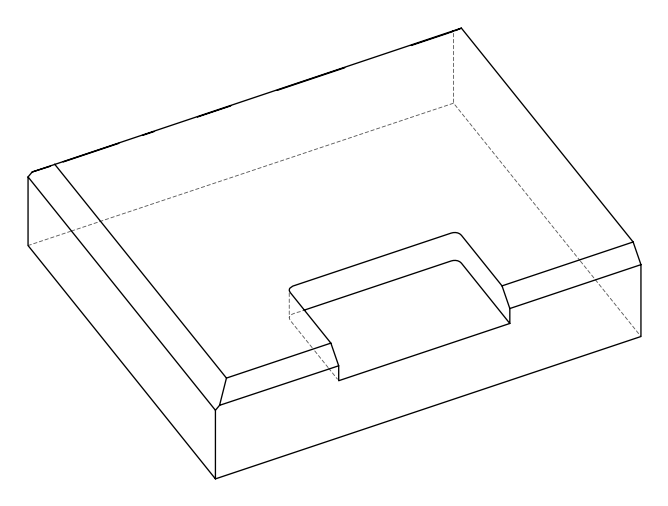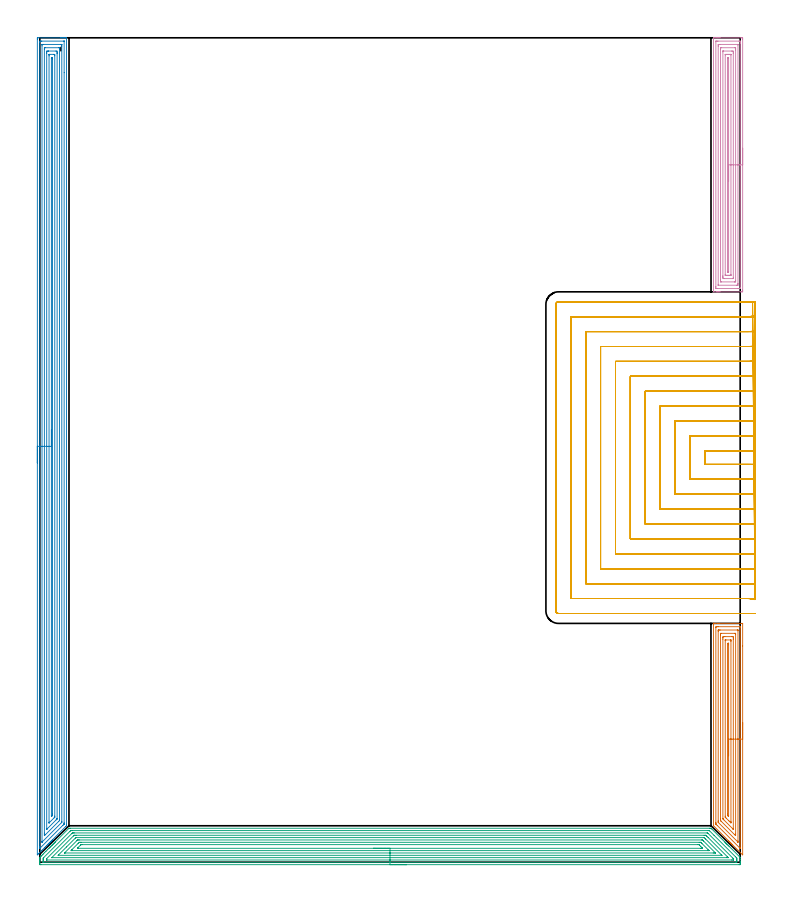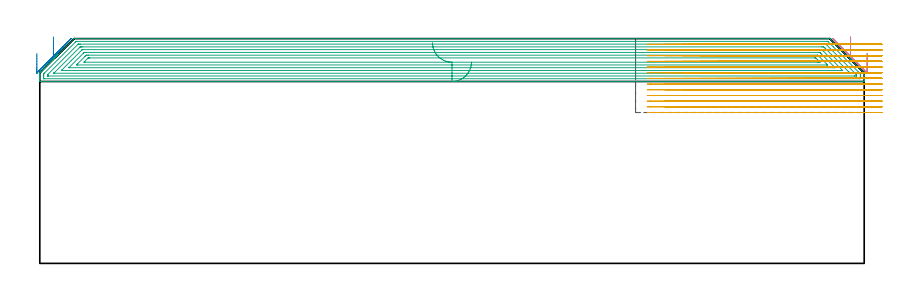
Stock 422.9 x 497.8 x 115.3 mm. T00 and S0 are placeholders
(PLAN: 5 operations, 1 tool changes, 194.4 min)
(1 AREA_MILL | FG_CHAMFER_SURFACE | UGT0205_001 | 7.56 min | 23334 mm3)
(2 AREA_MILL_1 | FG_CHAMFER_SURFACE_1 | UGT0205_001 | 27.37 min | 76934 mm3)
(3 AREA_MILL_2 | FG_CHAMFER_SURFACE_2 | UGT0205_001 | 26.57 min | 97687 mm3)
(4 AREA_MILL_3 | FG_CHAMFER_SURFACE_3 | UGT0205_001 | 8.81 min | 24932 mm3)
(5 MILL_SLOT | SLOT_PARTIAL_RECTANGULAR | NXT0201_011 | Follow Part, ap 3, ae 75% | 124.05 min | 886785 mm3)
(TOOL UGT0205_001 | Chamfer Mill 20 x 3 x 45 deg. | D20 FL50 Z2)
(TOOL NXT0201_011 | ENDMILL 12mm [2P460-1200-NA 1630] | D12 FL38 Z6)
(OP 1 AREA_MILL)
G17 G21 G94 G90
T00 M6
G54
G17 G0 G90 X424.4 Y84.3 S1061 M3
G43 Z125.3 H0
Z107.7
G94 G1 Y84.262 Z106.828 F250.
Y84.148 Z105.963
Y83.959 Z105.112
Y83.697 Z104.28
Y83.363 Z103.474
Y82.96 Z102.7
Y82.492 Z101.964
Y81.96 Z101.272
Y81.371 Z100.629
Y80.728 Z100.04
Y80.036 Z99.508
Y79.3 Z99.04
Y78.526 Z98.637
Y77.72 Z98.303
Y76.888 Z98.041
Y76.037 Z97.852
Y75.172 Z97.738
Y74.3 Z97.7
Y4.579
X424.393 Y4.419 Z97.706
X424.222 Y4.578 Z97.877
X418.41 Y10.389 Z103.687
X418.241 Y10.556 Z103.853
X418.077 Y10.722 Z104.021
X417.964 Y10.835 Z104.134
X417.801 Y10.997 Z104.294
X417.643 Y11.156 Z104.454
X417.517 Y11.282 Z104.581
X417.361 Y11.437 Z104.734
X417.21 Y11.589 Z104.888
X417.07 Y11.729 Z105.028
X416.921 Y11.877 Z105.175
X416.776 Y12.023 Z105.322
X416.623 Y12.176 Z105.475
X416.48 Y12.317 Z105.615
X416.342 Y12.456 Z105.755
X416.176 Y12.623 Z105.922
X416.04 Y12.758 Z106.056
X415.909 Y12.89 Z106.189
X406.806 Y21.994 Z115.293
X406.802 Y22.002 Z115.297
X406.8 Y22.009 Z115.3
Y144.022
X406.798 Y144.197 Z115.293
Y144.198 Z115.292
X407.147 Y144.2 Z114.952
X407.414 Z114.685
X408.117 Z113.978
X409.348 Z112.748
X409.878 Z112.217
X410.493 Z111.602
X423.964 Z98.134
X424.23 Y144.198 Z97.867
X424.392 Y144.19 Z97.706
X424.399 Y144.026 Z97.699
X424.4 Y130.586 Z97.7
Y74.3
X422.986 Z99.114
Y8.601
X422.984 Y8.318 Z99.116
X422.982 Y8.284 Z99.118
X422.981 Y8.281 Z99.119
X422.973 Y8.285 Z99.127
X422.929 Y8.323 Z99.171
X422.889 Y8.361 Z99.211
X422.649 Y8.601 Z99.451
X408.997 Y22.253 Z113.103
X408.352 Y22.903 Z113.748
X408.257 Y23.005 Z113.843
X408.221 Y23.056 Z113.879
X408.219 Y23.102 Z113.881
X408.217 Y23.3 Z113.883
X408.214 Y23.698 Z113.886
Y23.797
X408.215 Y141.687 Z113.885
X408.216 Y141.787 Z113.884
X408.221 Y142.175 Z113.879
X408.598 Y142.192 Z113.502
X408.997 Y142.197 Z113.103
X409.471 Y142.2 Z112.629
X409.878 Z112.222
X422.893 Y142.199 Z99.207
X422.927 Y142.197 Z99.173
X422.961 Y142.191 Z99.139
X422.979 Y142.186 Z99.121
X422.98 Y142.159 Z99.12
X422.985 Y141.887 Z99.115
X422.986 Y74.3 Z99.114
X421.572 Z100.528
X421.571 Y12.818 Z100.529
X421.569 Y12.176 Z100.531
X421.568 Y12.145 Z100.532
X421.567 Y12.144 Z100.533
X421.527 Y12.176 Z100.573
X421.322 Y12.378 Z100.778
X409.878 Y23.822 Z112.222
X409.666 Y24.042 Z112.434
X409.642 Y24.068 Z112.458
X409.635 Y24.135 Z112.465
X409.632 Y24.269 Z112.468
X409.63 Y24.437 Z112.47
X409.629 Y24.69 Z112.471
X409.628 Y24.943 Z112.472
X409.629 Y139.358 Z112.471
X409.631 Y139.999 Z112.469
X409.633 Y140.125 Z112.467
X409.635 Y140.18 Z112.465
X409.688 Y140.192 Z112.412
X409.878 Y140.195 Z112.222
X410.56 Y140.2 Z111.54
X410.758 Z111.342
X421.125 Y140.199 Z100.975
X421.322 Y140.196 Z100.778
X421.52 Y140.19 Z100.58
X421.565 Y140.186 Z100.535
X421.567 Y140.15 Z100.533
X421.57 Y140.084 Z100.53
X421.571 Y139.999 Z100.529
X421.572 Y139.746 Z100.528
Y74.3
X420.157 Z101.943
Y16.936
X420.155 Y16.646 Z101.945
X420.15 Y16.048 Z101.95
X419.562 Y16.591 Z102.538
X419.504 Y16.646 Z102.596
X411.458 Y24.69 Z110.642
X411.273 Y24.878 Z110.827
X411.147 Y25.008 Z110.953
X411.049 Y25.112 Z111.051
X411.048 Y25.145 Z111.052
X411.045 Y25.293 Z111.055
X411.043 Y25.584 Z111.057
Y26.189
Y137.318
X411.045 Y137.92 Z111.055
X411.048 Y138.124 Z111.052
X411.05 Y138.188 Z111.05
X411.096 Y138.191 Z111.004
X411.204 Y138.195 Z110.896
X411.638 Y138.2 Z110.462
X419.562 Z102.538
X419.997 Y138.196 Z102.103
X420.102 Y138.193 Z101.998
X420.149 Y138.19 Z101.951
X420.151 Y138.155 Z101.949
X420.154 Y138.059 Z101.946
X420.157 Y137.607 Z101.943
Y74.3
X418.743 Z103.357
Y20.096
X418.742 Y19.97 Z103.358
X418.74 Y19.887 Z103.36
X418.738 Y19.866 Z103.362
X418.725 Y19.875 Z103.375
X418.681 Y19.917 Z103.419
X418.377 Y20.221 Z103.723
X413.015 Y25.584 Z109.085
X412.519 Y26.088 Z109.581
X412.476 Y26.134 Z109.624
X412.464 Y26.291 Z109.636
X412.459 Y26.415 Z109.641
X412.457 Y26.478 Z109.643
Y134.699
X412.461 Y135.53 Z109.639
X412.463 Y135.586 Z109.637
X412.519 Y136.19 Z109.581
X412.743 Y136.196 Z109.357
X413.399 Y136.199 Z108.701
X413.62 Y136.2 Z108.48
X418.023 Y136.199 Z104.077
X418.681 Y136.19 Z103.419
X418.737 Y135.53 Z103.363
X418.74 Y135.471 Z103.36
X418.743 Y134.636 Z103.357
Y134.573
Y74.3
X417.329 Z104.771
Y24.69
X417.327 Y24.277 Z104.773
X417.323 Y23.797 Z104.777
X417.322 Y23.746 Z104.778
X417.26 Y23.797 Z104.84
X416.921 Y24.13 Z105.179
X416.357 Y24.69 Z105.743
X416.04 Y25.007 Z106.06
X414.569 Y26.478 Z107.531
X414.279 Y26.769 Z107.821
X413.982 Y27.073 Z108.118
X413.909 Y27.151 Z108.191
X413.878 Y27.188 Z108.222
X413.876 Y27.234 Z108.224
X413.874 Y27.372 Z108.226
X413.872 Y27.786 Z108.228
X413.871 Y133.742 Z108.229
X413.873 Y134.155 Z108.227
X413.875 Y134.183 Z108.225
X413.877 Y134.19 Z108.223
X413.886 Y134.193 Z108.214
X413.941 Y134.197 Z108.159
X414.054 Y134.199 Z108.046
X414.279 Y134.2 Z107.821
X417.071 Y134.199 Z105.029
X417.191 Y134.197 Z104.909
X417.271 Y134.194 Z104.829
X417.313 Y134.19 Z104.787
X417.322 Y134.155 Z104.778
X417.326 Y133.742 Z104.774
X417.328 Y133.328 Z104.772
X417.329 Y74.3 Z104.771
X415.915 Z106.185
X415.914 Y28.266 Z106.186
X415.908 Y27.628 Z106.192
X415.907 Y27.602 Z106.193
X415.872 Y27.633 Z106.228
X415.782 Y27.719 Z106.318
X415.601 Y27.899 Z106.499
X415.419 Y28.084 Z106.681
X415.329 Y28.18 Z106.771
X415.292 Y28.225 Z106.808
X415.29 Y28.266 Z106.81
X415.288 Y28.393 Z106.812
X415.285 Y29.032 Z106.815
Y29.16
X415.286 Y131.954 Z106.814
X415.287 Y131.988 Z106.813
X415.292 Y132.162 Z106.808
X415.699 Y132.192 Z106.401
X415.8 Y132.198 Z106.3
X415.872 Y132.194 Z106.228
X415.896 Y132.19 Z106.204
X415.908 Y132.182 Z106.192
X415.91 Y132.152 Z106.19
X415.913 Y132.083 Z106.187
X415.914 Y131.954 Z106.186
X415.915 Y131.315 Z106.185
Y74.3
Y73.428 Z106.223
Y72.564 Z106.337
Y71.712 Z106.526
Y70.88 Z106.788
Y70.074 Z107.122
Y69.3 Z107.525
Y68.564 Z107.994
Y67.872 Z108.525
Y67.229 Z109.114
Y66.64 Z109.757
Y66.109 Z110.449
Y65.64 Z111.185
Y65.237 Z111.959
Y64.903 Z112.765
Y64.641 Z113.597
Y64.452 Z114.449
Y64.338 Z115.314
Y64.3 Z116.185
G0 Z125.3
M5
M2
(OP 2 AREA_MILL_1)
G17 G21 G94 G90
T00 M6
G54
G17 G0 G90 X-1.5 Y241.1 S1061 M3
G43 Z125.3 H0
Z107.7
G94 G1 Y241.138 Z106.828 F250.
Y241.252 Z105.964
Y241.441 Z105.112
Y241.703 Z104.28
Y242.037 Z103.474
Y242.44 Z102.7
Y242.908 Z101.964
Y243.44 Z101.272
Y244.029 Z100.629
Y244.672 Z100.04
Y245.364 Z99.508
Y246.1 Z99.04
Y246.874 Z98.637
Y247.68 Z98.303
Y248.512 Z98.041
Y249.364 Z97.852
Y250.228 Z97.738
Y251.1 Z97.7
Y496.733
X-1.499 Y497.184 Z97.701
X-1.495 Y497.622 Z97.703
X-1.492 Y497.79 Z97.706
X-1.064 Y497.8 Z98.134
X12.415 Z111.61
X13.022 Z112.217
X13.568 Z112.765
X13.903 Z113.099
X14.449 Z113.645
X14.783 Z113.978
X15.452 Z114.652
X15.768 Z114.968
X16.101 Y497.797 Z115.292
X16.1 Y497.63 Z115.3
Y22.881
X16.093 Y22. Z115.293
X16.084 Y21.988 Z115.284
X15.664 Y21.564 Z114.863
X7.74 Y13.638 Z106.936
X7.603 Y13.502 Z106.801
X7.439 Y13.338 Z106.637
X7.3 Y13.198 Z106.496
X7.156 Y13.055 Z106.354
X7.006 Y12.904 Z106.203
X6.86 Y12.758 Z106.055
X6.71 Y12.609 Z105.908
X6.572 Y12.47 Z105.769
X6.42 Y12.317 Z105.615
X6.263 Y12.162 Z105.461
X6.138 Y12.037 Z105.335
X5.979 Y11.877 Z105.174
X5.816 Y11.716 Z105.014
X5.704 Y11.603 Z104.902
X5.539 Y11.437 Z104.734
X5.37 Y11.269 Z104.568
X5.099 Y10.998 Z104.297
X4.924 Y10.822 Z104.12
X4.36 Y10.26 Z103.56
X4.031 Y9.929 Z103.227
X3.426 Y9.326 Z102.626
X2.751 Y8.651 Z101.95
X1.35 Y7.249 Z100.549
X0.011 Y5.91 Z99.208
X-0.553 Y5.346 Z98.645
X-0.77 Y5.128 Z98.427
X-0.882 Y5.016 Z98.315
X-1.331 Y4.57 Z97.868
X-1.493 Y4.419 Z97.706
X-1.5 Y4.574 Z97.7
Y251.1
X-0.086 Z99.114
X-0.085 Y495.298 Z99.115
X-0.084 Y495.397 Z99.116
X-0.079 Y495.785 Z99.121
X0.305 Y495.796 Z99.505
X0.697 Y495.798 Z99.897
X1.181 Y495.8 Z100.381
X14.594 Y495.799 Z113.794
X14.626 Y495.798 Z113.826
X14.658 Y495.794 Z113.858
X14.678 Y495.79 Z113.878
X14.679 Y495.766 Z113.879
X14.685 Y495.497 Z113.885
X14.686 Y476.738 Z113.886
Y23.774
X14.685 Y23.377 Z113.885
X14.682 Y23.178 Z113.882
X14.679 Y23.08 Z113.879
X14.676 Y23.037 Z113.876
X14.654 Y23.012 Z113.854
X14.529 Y22.881 Z113.729
X14.215 Y22.564 Z113.415
X13.903 Y22.252 Z113.103
X0.114 Y8.465 Z99.314
X0.025 Y8.378 Z99.225
X-0.062 Y8.296 Z99.138
X-0.073 Y8.287 Z99.127
X-0.079 Y8.328 Z99.121
X-0.084 Y8.488 Z99.116
X-0.086 Y9.384 Z99.114
Y251.1
X1.328 Z100.528
X1.329 Y492.97 Z100.529
X1.331 Y493.611 Z100.531
X1.334 Y493.737 Z100.534
X1.336 Y493.79 Z100.536
X1.395 Y493.796 Z100.595
X1.578 Y493.798 Z100.778
X2.272 Y493.8 Z101.472
X12.836 Z112.036
X13.022 Y493.797 Z112.222
X13.209 Y493.793 Z112.409
X13.257 Y493.79 Z112.457
X13.265 Y493.76 Z112.465
X13.268 Y493.695 Z112.468
X13.27 Y493.611 Z112.47
X13.271 Y493.358 Z112.471
Y492.718
Y24.667
X13.27 Y24.416 Z112.47
X13.266 Y24.162 Z112.466
X13.264 Y24.093 Z112.464
X13.246 Y24.057 Z112.446
X12.999 Y23.798 Z112.199
X1.362 Y12.162 Z100.562
X1.348 Y12.153 Z100.548
X1.337 Y12.147 Z100.537
X1.333 Y12.162 Z100.533
X1.331 Y12.186 Z100.531
X1.329 Y12.414 Z100.529
X1.328 Y251.1 Z100.528
X2.743 Z101.943
Y490.931
X2.746 Y491.532 Z101.946
X2.75 Y491.736 Z101.95
X2.756 Y491.79 Z101.956
X2.803 Y491.793 Z102.003
X2.91 Y491.796 Z102.11
X3.338 Y491.8 Z102.538
X11.286 Z110.486
X11.692 Y491.797 Z110.892
X11.793 Y491.794 Z110.993
X11.842 Y491.79 Z111.042
X11.851 Y491.782 Z111.051
X11.852 Y491.765 Z111.052
X11.855 Y491.667 Z111.055
X11.857 Y491.22 Z111.057
Y490.931
Y25.85
X11.856 Y25.561 Z111.056
X11.853 Y25.259 Z111.053
X11.85 Y25.112 Z111.05
X11.778 Y25.037 Z110.978
X11.418 Y24.667 Z110.618
X3.338 Y16.587 Z102.538
X2.914 Y16.165 Z102.114
X2.848 Y16.102 Z102.048
X2.762 Y16.022 Z101.962
X2.75 Y16.132 Z101.95
X2.746 Y16.336 Z101.946
X2.744 Y16.628 Z101.944
X2.743 Y17.232 Z101.943
Y17.521
Y251.1
X4.157 Z103.357
Y488.314
X4.161 Y489.145 Z103.361
X4.163 Y489.201 Z103.363
X4.219 Y489.79 Z103.419
X4.457 Y489.796 Z103.657
X5.099 Y489.799 Z104.299
X5.334 Y489.8 Z104.534
X9.737 Y489.799 Z108.937
X10.381 Y489.79 Z109.581
X10.436 Y489.145 Z109.636
X10.44 Y489.086 Z109.64
X10.443 Y488.251 Z109.643
Y488.189
Y26.391
X10.441 Y26.329 Z109.641
X10.437 Y26.204 Z109.637
X10.433 Y26.142 Z109.633
X10.419 Y26.125 Z109.619
X10.381 Y26.083 Z109.581
X10.123 Y25.822 Z109.323
X9.862 Y25.561 Z109.062
X4.359 Y20.058 Z103.559
X4.219 Y19.922 Z103.419
X4.17 Y19.879 Z103.37
X4.164 Y19.876 Z103.364
X4.161 Y19.93 Z103.361
X4.158 Y20.013 Z103.358
X4.157 Y20.138 Z103.357
Y20.201
Y251.1
X5.571 Z104.771
Y486.879
X5.572 Y487.358 Z104.772
X5.576 Y487.768 Z104.776
X5.578 Y487.79 Z104.778
X5.599 Y487.794 Z104.799
X5.653 Y487.798 Z104.853
X5.762 Y487.8 Z104.962
X5.979 Z105.179
X8.187 Y487.798 Z107.387
X8.621 Y487.79 Z107.821
X9.022 Y487.763 Z108.222
X9.026 Y487.358 Z108.226
X9.028 Y486.945 Z108.228
X9.029 Y27.826 Z108.229
X9.027 Y27.347 Z108.227
X9.025 Y27.244 Z108.225
X9.022 Y27.196 Z108.222
X9. Y27.159 Z108.2
X8.905 Y27.059 Z108.105
X8.621 Y26.769 Z107.821
X5.607 Y23.756 Z104.807
X5.593 Y23.746 Z104.793
X5.577 Y23.738 Z104.777
X5.574 Y23.753 Z104.774
X5.572 Y23.774 Z104.772
X5.571 Y23.824 Z104.771
Y24.188
Y251.1
X6.985 Z106.185
X6.986 Y485.572 Z106.186
X6.987 Y485.603 Z106.187
X6.992 Y485.777 Z106.192
X7.433 Y485.796 Z106.633
X7.516 Y485.799 Z106.716
X7.577 Y485.796 Z106.777
X7.596 Y485.791 Z106.796
X7.608 Y485.786 Z106.808
X7.61 Y485.762 Z106.81
X7.613 Y485.701 Z106.813
X7.614 Y485.572 Z106.814
X7.615 Y484.933 Z106.815
X7.614 Y29.006 Z106.814
X7.61 Y28.372 Z106.81
X7.608 Y28.24 Z106.808
X7.409 Y28.018 Z106.609
X7.247 Y27.847 Z106.447
X7.176 Y27.775 Z106.376
X7.099 Y27.699 Z106.299
X7.034 Y27.638 Z106.234
X6.998 Y27.606 Z106.198
X6.992 Y27.656 Z106.192
X6.986 Y28.112 Z106.186
Y28.24
X6.985 Y251.1 Z106.185
Y251.972 Z106.223
Y252.836 Z106.337
Y253.688 Z106.526
Y254.52 Z106.788
Y255.326 Z107.122
Y256.1 Z107.525
Y256.836 Z107.994
Y257.528 Z108.525
Y258.171 Z109.114
Y258.76 Z109.757
Y259.292 Z110.45
Y259.76 Z111.185
Y260.163 Z111.959
Y260.497 Z112.765
Y260.759 Z113.597
Y260.948 Z114.449
Y261.062 Z115.314
Y261.1 Z116.185
G0 Z125.3
M5
M2
(OP 3 AREA_MILL_2)
G17 G21 G94 G90
T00 M6
G54
G17 G0 G90 X221.45 Y-1.5 S1061 M3
G43 Z125.3 H0
Z103.3
G94 G1 X221.412 Z102.428 F250.
X221.298 Z101.564
X221.109 Z100.712
X220.847 Z99.88
X220.513 Z99.074
X220.11 Z98.3
X219.642 Z97.564
X219.11 Z96.872
X218.521 Z96.229
X217.878 Z95.64
X217.186 Z95.108
X216.45 Z94.64
X215.676 Z94.237
X214.87 Z93.903
X214.038 Z93.641
X213.186 Z93.452
X212.322 Z93.338
X211.45 Z93.3
X0.618
X0.181 Y-1.495 Z93.302
X0.01 Y-1.491 Z93.305
X0. Y-1.064 Z93.731
Y-0.793 Z94.002
Y-0.184 Z94.611
Y0.359 Z95.156
Y0.697 Z95.493
Y1.239 Z96.035
Y1.577 Z96.372
Y2.253 Z97.052
Y2.56 Z97.359
X0.002 Y2.897 Z97.697
X0.003 Y2.9 Z97.7
X0.437 Y3.338 Z98.137
X0.618 Y3.519 Z98.317
X0.73 Y3.631 Z98.428
X1.318 Y4.218 Z99.018
X1.904 Y4.805 Z99.603
X2.198 Y5.098 Z99.898
X2.851 Y5.752 Z100.551
X3.745 Y6.645 Z101.444
X4.638 Y7.538 Z102.338
X5.425 Y8.326 Z103.124
X5.531 Y8.433 Z103.229
X5.867 Y8.767 Z103.567
X6.08 Y8.98 Z103.78
X6.306 Y9.207 Z104.005
X6.425 Y9.327 Z104.123
X6.599 Y9.5 Z104.298
X6.872 Y9.772 Z104.57
X7.038 Y9.94 Z104.735
X7.202 Y10.103 Z104.901
X7.318 Y10.219 Z105.017
X7.478 Y10.38 Z105.175
X7.636 Y10.537 Z105.335
X7.765 Y10.666 Z105.464
X7.918 Y10.821 Z105.616
X8.07 Y10.971 Z105.768
X8.212 Y11.113 Z105.91
X8.359 Y11.261 Z106.056
X8.503 Y11.405 Z106.202
X8.658 Y11.559 Z106.357
X8.799 Y11.701 Z106.497
X8.937 Y11.838 Z106.636
X9.105 Y12.006 Z106.804
X9.239 Y12.141 Z106.937
X9.371 Y12.272 Z107.07
X17.592 Y20.492 Z115.292
X17.604 Y20.493 Z115.293
X18.485 Y20.5 Z115.3
X404.415
X405.3 Y20.493 Z115.293
X405.308 Y20.489 Z115.289
X405.736 Y20.064 Z114.864
X413.661 Y12.141 Z106.937
X413.795 Y12.006 Z106.804
X413.963 Y11.838 Z106.636
X414.1 Y11.702 Z106.498
X414.242 Y11.559 Z106.357
X414.397 Y11.404 Z106.202
X414.541 Y11.261 Z106.056
X414.688 Y11.113 Z105.91
X414.83 Y10.971 Z105.768
X414.982 Y10.821 Z105.616
X415.433 Y10.367 Z105.167
X415.731 Y10.07 Z104.868
X415.862 Y9.94 Z104.736
X416.226 Y9.574 Z104.374
X422.58 Y3.222 Z98.019
X422.824 Y2.976 Z97.775
X422.877 Y2.923 Z97.721
X422.898 Y2.9 Z97.699
X422.9 Y2.897 Z97.697
Y1.577 Z96.372
Y0.359 Z95.156
Y-0.184 Z94.611
Y-0.793 Z94.002
X422.897 Y-1.064 Z93.731
X422.89 Y-1.491 Z93.305
X422.719 Y-1.495 Z93.302
X422.282 Y-1.5 Z93.3
X211.45
Y-0.086 Z94.714
X2.304 Y-0.085 Z94.715
X2.036 Y-0.08 Z94.72
X2.01 Y-0.079 Z94.721
X2.006 Y-0.059 Z94.741
X2.002 Y-0.026 Z94.774
X2.001 Y0.006 Z94.806
X2. Y0.215 Z95.015
Y1.095 Z95.895
X2.001 Y1.577 Z96.377
X2.004 Y1.972 Z96.772
X2.017 Y2.457 Z97.257
X2.207 Y2.652 Z97.452
X2.405 Y2.854 Z97.654
X18.167 Y18.617 Z113.417
X18.485 Y18.934 Z113.734
X18.615 Y19.056 Z113.856
X18.64 Y19.078 Z113.878
X18.684 Y19.081 Z113.881
X18.783 Y19.083 Z113.883
X18.982 Y19.085 Z113.885
X19.378 Y19.086 Z113.886
X403.621
X404.018 Y19.083 Z113.883
X404.215 Y19.079 Z113.879
X404.261 Y19.077 Z113.877
X404.318 Y19.025 Z113.825
X404.415 Y18.933 Z113.733
X407.095 Y16.256 Z111.056
X420.012 Y3.338 Z98.138
X420.495 Y2.852 Z97.652
X420.883 Y2.457 Z97.257
X420.895 Y2.063 Z96.863
X420.899 Y1.577 Z96.377
X420.9 Y1.178 Z95.978
X420.898 Y0.697 Z95.497
X420.895 Y0.303 Z95.103
X420.882 Y-0.079 Z94.721
X420.495 Y-0.084 Z94.716
X420.395 Y-0.085 Z94.715
X211.45 Y-0.086 Z94.714
Y1.328 Z96.128
X4.443 Y1.329 Z96.129
X4.191 Y1.33 Z96.13
X4.108 Y1.332 Z96.132
X4.042 Y1.335 Z96.135
X4.01 Y1.34 Z96.14
X4.008 Y1.389 Z96.189
X4.003 Y1.577 Z96.377
X4.002 Y1.764 Z96.564
X4.009 Y1.954 Z96.754
X4.012 Y2.001 Z96.801
X4.027 Y2.021 Z96.821
X4.069 Y2.067 Z96.867
X4.191 Y2.192 Z96.992
X19.423 Y17.423 Z112.223
X19.595 Y17.588 Z112.388
X19.658 Y17.647 Z112.447
X19.699 Y17.665 Z112.465
X19.768 Y17.666 Z112.466
X20.021 Y17.67 Z112.47
X20.272 Y17.671 Z112.471
X20.913 Y17.672 Z112.472
X402.88 Y17.671 Z112.471
X403.048 Y17.67 Z112.47
X403.182 Y17.667 Z112.467
X403.221 Y17.664 Z112.464
X403.235 Y17.655 Z112.455
X403.264 Y17.631 Z112.431
X403.477 Y17.423 Z112.223
X403.521 Y17.379 Z112.179
X418.443 Y2.457 Z97.257
X418.709 Y2.189 Z96.989
X418.855 Y2.033 Z96.833
X418.89 Y1.99 Z96.79
X418.894 Y1.891 Z96.691
X418.897 Y1.766 Z96.566
X418.898 Y1.577 Z96.377
X418.895 Y1.393 Z96.193
X418.888 Y1.335 Z96.135
X418.834 Y1.333 Z96.133
X418.709 Y1.331 Z96.131
X418.067 Y1.329 Z96.129
X417.815 Y1.328 Z96.128
X211.45
Y2.743 Z97.543
X7.251 Y2.744 Z97.544
X7.208 Y2.746 Z97.546
X7.203 Y2.747 Z97.547
Y2.749 Z97.549
X7.215 Y2.764 Z97.564
X7.281 Y2.832 Z97.632
X7.332 Y2.884 Z97.684
X20.272 Y15.822 Z110.622
X20.64 Y16.18 Z110.98
X20.717 Y16.25 Z111.05
X20.864 Y16.253 Z111.053
X21.165 Y16.256 Z111.056
X21.455 Y16.257 Z111.057
X22.059
X401.131
X401.735 Y16.256 Z111.056
X402.028 Y16.254 Z111.054
X402.17 Y16.25 Z111.05
X402.455 Y15.985 Z110.785
X402.628 Y15.821 Z110.621
X402.788 Y15.662 Z110.462
X403.521 Y14.93 Z109.73
X415.114 Y3.338 Z98.138
X415.541 Y2.908 Z97.708
X415.638 Y2.808 Z97.608
X415.682 Y2.758 Z97.558
X415.688 Y2.748 Z97.548
X415.679 Y2.747 Z97.547
X415.583 Y2.745 Z97.545
X415.135 Y2.743 Z97.543
X414.845
X211.45
Y4.157 Z98.957
X11.338
X11.083 Y4.164 Z98.964
X11.089 Y4.179 Z98.979
X11.122 Y4.218 Z99.018
X11.227 Y4.328 Z99.128
X16.104 Y9.206 Z104.006
X21.425 Y14.526 Z109.326
X21.684 Y14.782 Z109.582
X21.727 Y14.82 Z109.62
X21.744 Y14.834 Z109.634
X21.811 Y14.838 Z109.638
X21.935 Y14.842 Z109.642
X21.997 Y14.843 Z109.643
X22.059
X400.903
X401.027 Y14.841 Z109.641
X401.109 Y14.837 Z109.637
X401.157 Y14.834 Z109.634
X401.168 Y14.825 Z109.625
X401.216 Y14.782 Z109.582
X401.735 Y14.267 Z109.067
X402.1 Y13.902 Z108.702
X411.783 Y4.218 Z99.018
X411.813 Y4.186 Z98.986
X411.829 Y4.167 Z98.967
X411.83 Y4.164 Z98.964
X411.809 Y4.162 Z98.962
X411.686 Y4.158 Z98.958
X411.624 Y4.157 Z98.957
X211.45
Y5.571 Z100.371
X15.325
X15.168 Y5.572 Z100.372
X14.988 Y5.576 Z100.376
X14.943 Y5.578 Z100.378
X14.959 Y5.6 Z100.4
X15.006 Y5.654 Z100.454
X15.064 Y5.716 Z100.516
X15.121 Y5.773 Z100.573
X22.37 Y13.021 Z107.821
X22.662 Y13.307 Z108.107
X22.763 Y13.403 Z108.203
X22.8 Y13.422 Z108.222
X22.849 Y13.425 Z108.225
X22.952 Y13.427 Z108.227
X23.432 Y13.429 Z108.229
X23.845
X399.535 Y13.428 Z108.228
X399.948 Y13.425 Z108.225
X400.084 Y13.422 Z108.222
X400.126 Y13.414 Z108.214
X400.164 Y13.381 Z108.181
X400.24 Y13.31 Z108.11
X400.531 Y13.021 Z107.821
X400.841 Y12.711 Z107.511
X407.73 Y5.822 Z100.622
X407.852 Y5.697 Z100.497
X407.93 Y5.613 Z100.413
X407.959 Y5.578 Z100.378
X407.921 Y5.576 Z100.376
X407.507 Y5.572 Z100.372
X407.095 Y5.571 Z100.371
X406.615
X211.45
Y6.985 Z101.785
X19.378 Y6.986 Z101.786
X19.249 Y6.987 Z101.787
X18.84 Y6.992 Z101.792
X19.021 Y7.212 Z102.012
X19.281 Y7.481 Z102.281
X19.378 Y7.581 Z102.381
X23.059 Y11.261 Z106.061
X23.455 Y11.646 Z106.446
X23.845 Y12.008 Z106.808
X23.978 Y12.01 Z106.81
X24.739 Y12.014 Z106.814
X24.867 Y12.015 Z106.815
X398.161 Y12.014 Z106.814
X398.925 Y12.013 Z106.813
X399.055 Y12.01 Z106.81
X399.075 Y12.008 Z106.808
X399.097 Y11.993 Z106.793
X399.15 Y11.946 Z106.746
X399.252 Y11.849 Z106.649
X399.451 Y11.651 Z106.451
X399.842 Y11.261 Z106.061
X403.521 Y7.58 Z102.38
X404.081 Y7.01 Z101.81
X404.094 Y6.991 Z101.791
X404.07 Y6.99 Z101.79
X403.992 Y6.987 Z101.787
X403.835 Y6.986 Z101.786
X403.521 Y6.985 Z101.785
X211.45
Y8.4 Z103.2
X23.175
X22.952 Y8.401 Z103.201
X22.729 Y8.404 Z103.204
X22.681 Y8.406 Z103.206
X22.751 Y8.492 Z103.292
X22.826 Y8.577 Z103.377
X22.867 Y8.62 Z103.42
X24.683 Y10.436 Z105.236
X24.739 Y10.49 Z105.29
X24.832 Y10.574 Z105.374
X24.868 Y10.594 Z105.394
X24.907 Y10.596 Z105.396
X25.074 Y10.599 Z105.399
X25.409 Y10.6 Z105.4
X25.632
X397.268
X397.942 Y10.596 Z105.396
X398.045 Y10.593 Z105.393
X398.161 Y10.488 Z105.288
X398.272 Y10.38 Z105.18
X399.055 Y9.599 Z104.399
X399.948 Y8.705 Z103.505
X400.032 Y8.62 Z103.42
X400.112 Y8.534 Z103.334
X400.228 Y8.406 Z103.206
X400.168 Y8.403 Z103.203
X399.948 Y8.401 Z103.201
X399.278 Y8.4 Z103.2
X399.055
X211.45
X210.578 Z103.238
X209.714 Z103.351
X208.862 Z103.54
X208.03 Z103.803
X207.224 Z104.136
X206.45 Z104.539
X205.714 Z105.008
X205.022 Z105.539
X204.379 Z106.128
X203.79 Z106.772
X203.258 Z107.464
X202.79 Z108.2
X202.387 Z108.973
X202.053 Z109.779
X201.791 Z110.611
X201.602 Z111.463
X201.488 Z112.328
X201.45 Z113.2
G0 Z125.3
M5
M2
(OP 4 AREA_MILL_3)
G17 G21 G94 G90
T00 M6
G54
G17 G0 G90 X424.4 Y431.1 S1061 M3
G43 Z125.3 H0
Z107.7
G94 G1 Y431.062 Z106.828 F250.
Y430.948 Z105.964
Y430.759 Z105.112
Y430.497 Z104.28
Y430.163 Z103.474
Y429.76 Z102.7
Y429.292 Z101.964
Y428.76 Z101.272
Y428.171 Z100.629
Y427.528 Z100.04
Y426.836 Z99.508
Y426.1 Z99.04
Y425.326 Z98.637
Y424.52 Z98.303
Y423.688 Z98.041
Y422.837 Z97.852
Y421.972 Z97.738
Y421.1 Z97.7
Y345.425
X424.399 Y344.976 Z97.701
X424.395 Y344.54 Z97.703
X424.391 Y344.409 Z97.706
X423.964 Y344.405 Z98.133
X423.394 Y344.4 Z98.703
X410.758 Z111.336
X410.136 Z111.961
X409.878 Z112.219
X409.256 Z112.841
X408.997 Z113.099
X408.48 Z113.619
X407.055 Y344.401 Z115.044
X406.806 Y344.41 Z115.293
X406.8 Y344.531 Z115.3
Y497.669
X406.806 Y497.79 Z115.293
X407.056 Y497.8 Z115.042
X407.753 Z114.346
X408.48 Z113.619
X408.997 Z113.099
X409.256 Z112.841
X409.878 Z112.219
X410.136 Z111.961
X410.758 Z111.336
X423.395 Z98.702
X423.964 Y497.795 Z98.133
X424.391 Y497.791 Z97.705
X424.395 Y497.66 Z97.703
X424.399 Y497.224 Z97.701
X424.4 Y496.783 Z97.7
Y421.1
X422.986 Z99.114
X422.985 Y346.757 Z99.115
X422.984 Y346.559 Z99.116
X422.981 Y346.46 Z99.119
X422.979 Y346.419 Z99.121
X422.908 Y346.41 Z99.192
X422.553 Y346.402 Z99.547
X422.203 Y346.401 Z99.897
X421.675 Y346.4 Z100.425
X408.997 Y346.401 Z113.103
X408.467 Y346.403 Z113.633
X408.298 Y346.41 Z113.802
X408.221 Y346.415 Z113.879
X408.216 Y346.656 Z113.884
X408.215 Y346.757 Z113.885
X408.214 Y347.548 Z113.886
X408.215 Y495.443 Z113.885
X408.216 Y495.641 Z113.884
X408.219 Y495.74 Z113.881
X408.221 Y495.781 Z113.879
X408.292 Y495.79 Z113.808
X408.647 Y495.798 Z113.453
X408.997 Y495.799 Z113.103
X409.525 Y495.8 Z112.575
X422.203 Z99.897
X422.733 Y495.797 Z99.367
X422.902 Y495.79 Z99.198
X422.979 Y495.785 Z99.121
X422.984 Y495.544 Z99.116
X422.985 Y495.443 Z99.115
X422.986 Y494.652 Z99.114
Y421.1
X421.572 Z100.528
X421.571 Y349.428 Z100.529
Y349.177
X421.566 Y348.537 Z100.534
X421.564 Y348.421 Z100.536
X421.451 Y348.407 Z100.649
X421.322 Y348.404 Z100.778
X420.578 Y348.4 Z101.522
X409.878 Y348.401 Z112.222
X409.742 Y348.405 Z112.358
X409.652 Y348.41 Z112.448
X409.634 Y348.414 Z112.466
X409.632 Y348.424 Z112.468
X409.63 Y348.453 Z112.47
X409.629 Y348.537 Z112.471
X409.628 Y348.789 Z112.472
X409.629 Y492.772 Z112.471
Y493.023
X409.634 Y493.663 Z112.466
X409.635 Y493.779 Z112.465
X409.749 Y493.793 Z112.351
X409.878 Y493.796 Z112.222
X410.622 Y493.8 Z111.478
X410.758 Z111.342
X421.322 Y493.799 Z100.778
X421.458 Y493.796 Z100.642
X421.548 Y493.79 Z100.552
X421.566 Y493.786 Z100.534
X421.568 Y493.776 Z100.532
X421.57 Y493.747 Z100.53
X421.571 Y493.663 Z100.529
X421.572 Y493.411 Z100.528
Y421.1
X420.157 Z101.943
Y351.208
X420.154 Y350.609 Z101.946
X420.15 Y350.415 Z101.95
X419.961 Y350.408 Z102.139
X419.562 Y350.401 Z102.538
X419.481 Y350.4 Z102.619
X411.557 Z110.543
X411.223 Y350.405 Z110.877
X411.061 Y350.41 Z111.039
X411.05 Y350.499 Z111.05
X411.044 Y350.919 Z111.056
X411.043 Y351.208 Z111.057
Y351.811
Y490.992
X411.046 Y491.591 Z111.054
X411.05 Y491.785 Z111.05
X411.239 Y491.792 Z110.861
X411.638 Y491.799 Z110.462
X411.72 Y491.8 Z110.38
X419.643 Z102.457
X419.977 Y491.795 Z102.123
X420.139 Y491.79 Z101.961
X420.15 Y491.701 Z101.95
X420.156 Y491.281 Z101.944
X420.157 Y490.992 Z101.943
Y490.389
Y421.1
X418.743 Z103.357
Y352.864
X418.741 Y352.739 Z103.359
X418.736 Y352.49 Z103.364
X418.729 Y352.408 Z103.371
X418.717 Y352.406 Z103.383
X418.681 Y352.404 Z103.419
X418.383 Y352.4 Z103.717
X413.399 Y352.401 Z108.701
X413.099 Y352.402 Z109.001
X412.519 Y352.41 Z109.581
X412.464 Y352.989 Z109.636
X412.461 Y353.048 Z109.639
X412.457 Y353.879 Z109.643
Y353.942
Y489.336
X412.459 Y489.461 Z109.641
X412.464 Y489.711 Z109.636
X412.471 Y489.792 Z109.629
X412.483 Y489.794 Z109.617
X412.519 Y489.796 Z109.581
X412.817 Y489.8 Z109.283
X417.801 Y489.799 Z104.299
X418.101 Y489.798 Z103.999
X418.681 Y489.79 Z103.419
X418.736 Y489.211 Z103.364
X418.739 Y489.152 Z103.361
X418.743 Y488.321 Z103.357
Y488.258
Y421.1
X417.329 Z104.771
X417.328 Y354.77 Z104.772
X417.327 Y354.563 Z104.773
X417.325 Y354.461 Z104.775
X417.322 Y354.417 Z104.778
X417.278 Y354.408 Z104.822
X416.921 Y354.403 Z105.179
X416.406 Y354.4 Z105.694
X416.04 Z106.06
X415.16 Z106.94
X414.645 Z107.455
X414.279 Y354.404 Z107.821
X413.915 Y354.41 Z108.185
X413.877 Y354.415 Z108.223
X413.875 Y354.449 Z108.225
X413.873 Y354.522 Z108.227
X413.871 Y354.632 Z108.229
Y354.77
Y487.43
X413.873 Y487.637 Z108.227
X413.875 Y487.74 Z108.225
X413.878 Y487.783 Z108.222
X413.922 Y487.792 Z108.178
X414.279 Y487.797 Z107.821
X414.794 Y487.8 Z107.306
X415.16 Z106.94
X416.04 Z106.06
X416.555 Z105.545
X416.921 Y487.796 Z105.179
X417.285 Y487.79 Z104.815
X417.323 Y487.786 Z104.777
X417.325 Y487.751 Z104.775
X417.328 Y487.678 Z104.772
X417.329 Y487.568 Z104.771
Y487.43
Y421.1
X415.915 Z106.185
X415.914 Y356.55 Z106.186
X415.913 Y356.471 Z106.187
X415.911 Y356.432 Z106.189
X415.909 Y356.418 Z106.191
X415.896 Y356.41 Z106.204
X415.749 Y356.403 Z106.351
X415.674 Y356.401 Z106.426
X415.306 Y356.402 Z106.794
X415.299 Y356.409 Z106.801
X415.292 Y356.416 Z106.808
X415.287 Y356.55 Z106.813
X415.286 Y356.677 Z106.814
X415.285 Y485.65 Z106.815
X415.286 Y485.729 Z106.814
X415.289 Y485.768 Z106.811
X415.291 Y485.782 Z106.809
X415.304 Y485.79 Z106.796
X415.451 Y485.797 Z106.649
X415.526 Y485.799 Z106.574
X415.894 Y485.798 Z106.206
X415.901 Y485.791 Z106.199
X415.908 Y485.784 Z106.192
X415.913 Y485.65 Z106.187
X415.914 Y485.523 Z106.186
X415.915 Y421.1 Z106.185
Y420.228 Z106.223
Y419.364 Z106.337
Y418.512 Z106.526
Y417.68 Z106.788
Y416.874 Z107.122
Y416.1 Z107.525
Y415.364 Z107.994
Y414.672 Z108.525
Y414.029 Z109.114
Y413.44 Z109.757
Y412.909 Z110.45
Y412.44 Z111.185
Y412.037 Z111.959
Y411.703 Z112.765
Y411.441 Z113.597
Y411.252 Z114.449
Y411.138 Z115.314
Y411.1 Z116.185
G0 Z125.3
M5
M2
(OP 5 MILL_SLOT)
G17 G21 G94 G90
T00 M6
G54
G17 G0 G90 X431.9 Y248.464 S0 M3
G43 Z125.3 H1
Z112.385
G94 G1 X428.9 Y248.413 F250.
G2 X427.372 Y248.4 R90. F500.
G1 X401.6
Y240.2
X427.372
G2 X428.9 Y240.187 R90.
G1 X431.9 Y240.136 F250.
X431.899 Y257.471
X428.9 Y257.414
G2 X427.372 Y257.4 R81. F500.
G1 X392.6
Y231.2
X427.372
G2 X428.9 Y231.186 R81.
G1 X431.899 Y231.129 F250.
Y266.48
X428.9 Y266.416
G2 X427.372 Y266.4 R72. F500.
G1 X383.6
Y222.2
X427.372
G2 X428.9 Y222.184 R72.
G1 X431.899 Y222.12 F250.
Y275.491
X428.9 Y275.419
G2 X427.372 Y275.4 R63. F500.
G1 X374.6
Y213.2
X427.372
G2 X428.9 Y213.181 R63.
G1 X431.899 Y213.109 F250.
Y284.507
X428.9 Y284.422
G2 X427.372 Y284.4 R54. F500.
G1 X365.6
Y204.2
X427.372
G2 X428.9 Y204.178 R54.
G1 X431.899 Y204.093 F250.
X431.898 Y293.528
X428.9 Y293.426
G2 X427.372 Y293.4 R45. F500.
G1 X356.6
Y195.2
X427.372
G2 X428.9 Y195.174 R45.
G1 X431.898 Y195.072 F250.
X431.897 Y302.56
X428.9 Y302.432
G2 X427.372 Y302.4 R36. F500.
G1 X347.6
Y186.2
X427.372
G2 X428.9 Y186.168 R36.
G1 X431.897 Y186.04 F250.
X431.895 Y311.613
X428.9 Y311.443
G2 X427.372 Y311.4 R27. F500.
G1 X338.6
Y177.2
X427.372
G2 X428.9 Y177.157 R27.
G1 X431.895 Y176.987 F250.
X431.889 Y320.72
X428.9 Y320.465
G2 X427.372 Y320.4 R18. F500.
G1 X329.6
Y168.2
X427.372
G2 X428.9 Y168.135 R18.
G1 X431.889 Y167.88 F250.
X431.856 Y330.04
X428.9 Y329.531
G2 X427.372 Y329.4 R9. F500.
G1 X320.6
Y159.2
X427.372
G2 X428.9 Y159.069 R9.
G1 X431.856 Y158.56 F250.
X430.372 Y338.4
X427.372
X313.2 F500.
G3 X311.6 Y336.8 R1.6
G1 Y151.8
G3 X313.2 Y150.2 R1.6
G1 X427.372
X430.372 F250.
G0 X431.9 Y248.464 Z109.469
G1 X428.9 Y248.413
G2 X427.372 Y248.4 R90. F500.
G1 X401.6
Y240.2
X427.372
G2 X428.9 Y240.187 R90.
G1 X431.9 Y240.136 F250.
X431.899 Y257.471
X428.9 Y257.414
G2 X427.372 Y257.4 R81. F500.
G1 X392.6
Y231.2
X427.372
G2 X428.9 Y231.186 R81.
G1 X431.899 Y231.129 F250.
Y266.48
X428.9 Y266.416
G2 X427.372 Y266.4 R72. F500.
G1 X383.6
Y222.2
X427.372
G2 X428.9 Y222.184 R72.
G1 X431.899 Y222.12 F250.
Y275.491
X428.9 Y275.419
G2 X427.372 Y275.4 R63. F500.
G1 X374.6
Y213.2
X427.372
G2 X428.9 Y213.181 R63.
G1 X431.899 Y213.109 F250.
Y284.507
X428.9 Y284.422
G2 X427.372 Y284.4 R54. F500.
G1 X365.6
Y204.2
X427.372
G2 X428.9 Y204.178 R54.
G1 X431.899 Y204.093 F250.
X431.898 Y293.528
X428.9 Y293.426
G2 X427.372 Y293.4 R45. F500.
G1 X356.6
Y195.2
X427.372
G2 X428.9 Y195.174 R45.
G1 X431.898 Y195.072 F250.
X431.897 Y302.56
X428.9 Y302.432
G2 X427.372 Y302.4 R36. F500.
G1 X347.6
Y186.2
X427.372
G2 X428.9 Y186.168 R36.
G1 X431.897 Y186.04 F250.
X431.895 Y311.613
X428.9 Y311.443
G2 X427.372 Y311.4 R27. F500.
G1 X338.6
Y177.2
X427.372
G2 X428.9 Y177.157 R27.
G1 X431.895 Y176.987 F250.
X431.889 Y320.72
X428.9 Y320.465
G2 X427.372 Y320.4 R18. F500.
G1 X329.6
Y168.2
X427.372
G2 X428.9 Y168.135 R18.
G1 X431.889 Y167.88 F250.
X431.856 Y330.04
X428.9 Y329.531
G2 X427.372 Y329.4 R9. F500.
G1 X320.6
Y159.2
X427.372
G2 X428.9 Y159.069 R9.
G1 X431.856 Y158.56 F250.
X430.372 Y338.4
X427.372
X313.2 F500.
G3 X311.6 Y336.8 R1.6
G1 Y151.8
G3 X313.2 Y150.2 R1.6
G1 X427.372
X430.372 F250.
G0 X431.9 Y248.461 Z106.554
G1 X428.9 Y248.412
G2 X427.421 Y248.4 R90. F500.
G1 X401.6
Y240.2
X427.401
G2 X428.9 Y240.188 R90.
G1 X431.9 Y240.138 F250.
X431.899 Y257.468
X428.9 Y257.413
G2 X427.421 Y257.4 R81. F500.
G1 X392.6
Y231.2
X427.401
G2 X428.9 Y231.186 R81.
G1 X431.899 Y231.131 F250.
Y266.477
X428.9 Y266.415
G2 X427.421 Y266.4 R72. F500.
G1 X383.6
Y222.2
X427.401
G2 X428.9 Y222.184 R72.
G1 X431.899 Y222.122 F250.
Y275.488
X428.9 Y275.417
G2 X427.421 Y275.4 R63. F500.
G1 X374.6
Y213.2
X427.401
G2 X428.9 Y213.182 R63.
G1 X431.899 Y213.111 F250.
Y284.502
X428.9 Y284.42
G2 X427.421 Y284.4 R54. F500.
G1 X365.6
Y204.2
X427.401
G2 X428.9 Y204.179 R54.
G1 X431.899 Y204.096 F250.
X431.898 Y293.523
X428.9 Y293.424
G2 X427.421 Y293.4 R45. F500.
G1 X356.6
Y195.2
X427.401
G2 X428.9 Y195.175 R45.
G1 X431.898 Y195.075 F250.
X431.897 Y302.554
X428.9 Y302.43
G2 X427.421 Y302.4 R36. F500.
G1 X347.6
Y186.2
X427.401
G2 X428.9 Y186.169 R36.
G1 X431.897 Y186.044 F250.
X431.895 Y311.605
X428.9 Y311.441
G2 X427.421 Y311.4 R27. F500.
G1 X338.6
Y177.2
X427.401
G2 X428.9 Y177.158 R27.
G1 X431.895 Y176.992 F250.
X431.89 Y320.707
X428.9 Y320.461
G2 X427.421 Y320.4 R18. F500.
G1 X329.6
Y168.2
X427.401
G2 X428.9 Y168.137 R18.
G1 X431.89 Y167.888 F250.
X431.859 Y330.015
X428.9 Y329.522
G2 X427.421 Y329.4 R9. F500.
G1 X320.6
Y159.2
X427.401
G2 X428.9 Y159.074 R9.
G1 X431.858 Y158.575 F250.
X430.421 Y338.4
X427.421
X313.2 F500.
G3 X311.6 Y336.8 R1.6
G1 Y151.8
G3 X313.2 Y150.2 R1.6
G1 X427.401
X430.401 F250.
G0 X431.9 Y248.405 Z103.638
G1 X428.9 Y248.4
X428.752 F500.
X401.6
Y240.2
X428.763
X428.9
X431.9 Y240.195 F250.
Y257.406
X428.9 Y257.4
X428.752 F500.
X392.6
Y231.2
X428.763
X428.9
X431.9 Y231.195 F250.
Y266.406
X428.9 Y266.4
X428.752 F500.
X383.6
Y222.2
X428.763
X428.9
X431.9 Y222.194 F250.
Y275.407
X428.9 Y275.4
X428.752 F500.
X374.6
Y213.2
X428.763
X428.9
X431.9 Y213.193 F250.
Y284.408
X428.9 Y284.4
X428.752 F500.
X365.6
Y204.2
X428.763
X428.9
X431.9 Y204.192 F250.
Y293.41
X428.9 Y293.4
X428.752 F500.
X356.6
Y195.2
X428.763
X428.9
X431.9 Y195.191 F250.
Y302.413
X428.9 Y302.4
X428.752 F500.
X347.6
Y186.2
X428.763
X428.9
X431.9 Y186.188 F250.
Y311.417
X428.9 Y311.4
X428.752 F500.
X338.6
Y177.2
X428.763
X428.9
X431.9 Y177.184 F250.
Y320.425
X428.9 Y320.401
X428.752 Y320.4 F500.
X329.6
Y168.2
X428.763
X428.9 Y168.199
X431.9 Y168.177 F250.
Y329.451
X428.9 Y329.401
X428.752 Y329.4 F500.
X320.6
Y159.2
X428.763
X428.9 Y159.199
X431.9 Y159.153 F250.
X431.752 Y338.4
X428.752
X313.2 F500.
G3 X311.6 Y336.8 R1.6
G1 Y151.8
G3 X313.2 Y150.2 R1.6
G1 X428.763
X431.763 F250.
G0 X431.9 Y248.4 Z100.723
G1 X428.9
X401.6 F500.
Y240.2
X428.9
X431.9 F250.
Y257.4
X428.9
X392.6 F500.
Y231.2
X428.9
X431.9 F250.
Y266.4
X428.9
X383.6 F500.
Y222.2
X428.9
X431.9 F250.
Y275.4
X428.9
X374.6 F500.
Y213.2
X428.9
X431.9 F250.
Y284.4
X428.9
X365.6 F500.
Y204.2
X428.9
X431.9 F250.
Y293.4
X428.9
X356.6 F500.
Y195.2
X428.9
X431.9 F250.
Y302.4
X428.9
X347.6 F500.
Y186.2
X428.9
X431.9 F250.
Y311.4
X428.9
X338.6 F500.
Y177.2
X428.9
X431.9 F250.
Y320.4
X428.9
X329.6 F500.
Y168.2
X428.9
X431.9 F250.
Y329.4
X428.9
X320.6 F500.
Y159.2
X428.9
X431.9 F250.
Y338.4
X428.9
X313.2 F500.
G3 X311.6 Y336.8 R1.6
G1 Y151.8
G3 X313.2 Y150.2 R1.6
G1 X428.9
X431.9 F250.
G0 Y248.4 Z97.808
G1 X428.9
X401.6 F500.
Y240.2
X428.9
X431.9 F250.
Y257.4
X428.9
X392.6 F500.
Y231.2
X428.9
X431.9 F250.
Y266.4
X428.9
X383.6 F500.
Y222.2
X428.9
X431.9 F250.
Y275.4
X428.9
X374.6 F500.
Y213.2
X428.9
X431.9 F250.
Y284.4
X428.9
X365.6 F500.
Y204.2
X428.9
X431.9 F250.
Y293.4
X428.9
X356.6 F500.
Y195.2
X428.9
X431.9 F250.
Y302.4
X428.9
X347.6 F500.
Y186.2
X428.9
X431.9 F250.
Y311.4
X428.9
X338.6 F500.
Y177.2
X428.9
X431.9 F250.
Y320.4
X428.9
X329.6 F500.
Y168.2
X428.9
X431.9 F250.
Y329.4
X428.9
X320.6 F500.
Y159.2
X428.9
X431.9 F250.
Y338.4
X428.9
X313.2 F500.
G3 X311.6 Y336.8 R1.6
G1 Y151.8
G3 X313.2 Y150.2 R1.6
G1 X428.9
X431.9 F250.
G0 Y248.4 Z94.892
G1 X428.9
X401.6 F500.
Y240.2
X428.9
X431.9 F250.
Y257.4
X428.9
X392.6 F500.
Y231.2
X428.9
X431.9 F250.
Y266.4
X428.9
X383.6 F500.
Y222.2
X428.9
X431.9 F250.
Y275.4
X428.9
X374.6 F500.
Y213.2
X428.9
X431.9 F250.
Y284.4
X428.9
X365.6 F500.
Y204.2
X428.9
X431.9 F250.
Y293.4
X428.9
X356.6 F500.
Y195.2
X428.9
X431.9 F250.
Y302.4
X428.9
X347.6 F500.
Y186.2
X428.9
X431.9 F250.
Y311.4
X428.9
X338.6 F500.
Y177.2
X428.9
X431.9 F250.
Y320.4
X428.9
X329.6 F500.
Y168.2
X428.9
X431.9 F250.
Y329.4
X428.9
X320.6 F500.
Y159.2
X428.9
X431.9 F250.
Y338.4
X428.9
X313.2 F500.
G3 X311.6 Y336.8 R1.6
G1 Y151.8
G3 X313.2 Y150.2 R1.6
G1 X428.9
X431.9 F250.
G0 Y248.4 Z91.977
G1 X428.9
X401.6 F500.
Y240.2
X428.9
X431.9 F250.
Y257.4
X428.9
X392.6 F500.
Y231.2
X428.9
X431.9 F250.
Y266.4
X428.9
X383.6 F500.
Y222.2
X428.9
X431.9 F250.
Y275.4
X428.9
X374.6 F500.
Y213.2
X428.9
X431.9 F250.
Y284.4
X428.9
X365.6 F500.
Y204.2
X428.9
X431.9 F250.
Y293.4
X428.9
X356.6 F500.
Y195.2
X428.9
X431.9 F250.
Y302.4
X428.9
X347.6 F500.
Y186.2
X428.9
X431.9 F250.
Y311.4
X428.9
X338.6 F500.
Y177.2
X428.9
X431.9 F250.
Y320.4
X428.9
X329.6 F500.
Y168.2
X428.9
X431.9 F250.
Y329.4
X428.9
X320.6 F500.
Y159.2
X428.9
X431.9 F250.
Y338.4
X428.9
X313.2 F500.
G3 X311.6 Y336.8 R1.6
G1 Y151.8
G3 X313.2 Y150.2 R1.6
G1 X428.9
X431.9 F250.
G0 Y248.4 Z89.062
G1 X428.9
X401.6 F500.
Y240.2
X428.9
X431.9 F250.
Y257.4
X428.9
X392.6 F500.
Y231.2
X428.9
X431.9 F250.
Y266.4
X428.9
X383.6 F500.
Y222.2
X428.9
X431.9 F250.
Y275.4
X428.9
X374.6 F500.
Y213.2
X428.9
X431.9 F250.
Y284.4
X428.9
X365.6 F500.
Y204.2
X428.9
X431.9 F250.
Y293.4
X428.9
X356.6 F500.
Y195.2
X428.9
X431.9 F250.
Y302.4
X428.9
X347.6 F500.
Y186.2
X428.9
X431.9 F250.
Y311.4
X428.9
X338.6 F500.
Y177.2
X428.9
X431.9 F250.
Y320.4
X428.9
X329.6 F500.
Y168.2
X428.9
X431.9 F250.
Y329.4
X428.9
X320.6 F500.
Y159.2
X428.9
X431.9 F250.
Y338.4
X428.9
X313.2 F500.
G3 X311.6 Y336.8 R1.6
G1 Y151.8
G3 X313.2 Y150.2 R1.6
G1 X428.9
X431.9 F250.
G0 Y248.4 Z86.146
G1 X428.9
X401.6 F500.
Y240.2
X428.9
X431.9 F250.
Y257.4
X428.9
X392.6 F500.
Y231.2
X428.9
X431.9 F250.
Y266.4
X428.9
X383.6 F500.
Y222.2
X428.9
X431.9 F250.
Y275.4
X428.9
X374.6 F500.
Y213.2
X428.9
X431.9 F250.
Y284.4
X428.9
X365.6 F500.
Y204.2
X428.9
X431.9 F250.
Y293.4
X428.9
X356.6 F500.
Y195.2
X428.9
X431.9 F250.
Y302.4
X428.9
X347.6 F500.
Y186.2
X428.9
X431.9 F250.
Y311.4
X428.9
X338.6 F500.
Y177.2
X428.9
X431.9 F250.
Y320.4
X428.9
X329.6 F500.
Y168.2
X428.9
X431.9 F250.
Y329.4
X428.9
X320.6 F500.
Y159.2
X428.9
X431.9 F250.
Y338.4
X428.9
X313.2 F500.
G3 X311.6 Y336.8 R1.6
G1 Y151.8
G3 X313.2 Y150.2 R1.6
G1 X428.9
X431.9 F250.
G0 Y248.4 Z83.231
G1 X428.9
X401.6 F500.
Y240.2
X428.9
X431.9 F250.
Y257.4
X428.9
X392.6 F500.
Y231.2
X428.9
X431.9 F250.
Y266.4
X428.9
X383.6 F500.
Y222.2
X428.9
X431.9 F250.
Y275.4
X428.9
X374.6 F500.
Y213.2
X428.9
X431.9 F250.
Y284.4
X428.9
X365.6 F500.
Y204.2
X428.9
X431.9 F250.
Y293.4
X428.9
X356.6 F500.
Y195.2
X428.9
X431.9 F250.
Y302.4
X428.9
X347.6 F500.
Y186.2
X428.9
X431.9 F250.
Y311.4
X428.9
X338.6 F500.
Y177.2
X428.9
X431.9 F250.
Y320.4
X428.9
X329.6 F500.
Y168.2
X428.9
X431.9 F250.
Y329.4
X428.9
X320.6 F500.
Y159.2
X428.9
X431.9 F250.
Y338.4
X428.9
X313.2 F500.
G3 X311.6 Y336.8 R1.6
G1 Y151.8
G3 X313.2 Y150.2 R1.6
G1 X428.9
X431.9 F250.
G0 Y248.4 Z80.315
G1 X428.9
X401.6 F500.
Y240.2
X428.9
X431.9 F250.
Y257.4
X428.9
X392.6 F500.
Y231.2
X428.9
X431.9 F250.
Y266.4
X428.9
X383.6 F500.
Y222.2
X428.9
X431.9 F250.
Y275.4
X428.9
X374.6 F500.
Y213.2
X428.9
X431.9 F250.
Y284.4
X428.9
X365.6 F500.
Y204.2
X428.9
X431.9 F250.
Y293.4
X428.9
X356.6 F500.
Y195.2
X428.9
X431.9 F250.
Y302.4
X428.9
X347.6 F500.
Y186.2
X428.9
X431.9 F250.
Y311.4
X428.9
X338.6 F500.
Y177.2
X428.9
X431.9 F250.
Y320.4
X428.9
X329.6 F500.
Y168.2
X428.9
X431.9 F250.
Y329.4
X428.9
X320.6 F500.
Y159.2
X428.9
X431.9 F250.
Y338.4
X428.9
X313.2 F500.
G3 X311.6 Y336.8 R1.6
G1 Y151.8
G3 X313.2 Y150.2 R1.6
G1 X428.9
X431.9 F250.
G0 Y248.4 Z77.4
G1 X428.9
X401.6 F500.
Y240.2
X428.9
X431.9 F250.
Y257.4
X428.9
X392.6 F500.
Y231.2
X428.9
X431.9 F250.
Y266.4
X428.9
X383.6 F500.
Y222.2
X428.9
X431.9 F250.
Y275.4
X428.9
X374.6 F500.
Y213.2
X428.9
X431.9 F250.
Y284.4
X428.9
X365.6 F500.
Y204.2
X428.9
X431.9 F250.
Y293.4
X428.9
X356.6 F500.
Y195.2
X428.9
X431.9 F250.
Y302.4
X428.9
X347.6 F500.
Y186.2
X428.9
X431.9 F250.
Y311.4
X428.9
X338.6 F500.
Y177.2
X428.9
X431.9 F250.
Y320.4
X428.9
X329.6 F500.
Y168.2
X428.9
X431.9 F250.
Y329.4
X428.9
X320.6 F500.
Y159.2
X428.9
X431.9 F250.
Y338.4
X428.9
X313.2 F500.
G3 X311.6 Y336.8 R1.6
G1 Y151.8
G3 X313.2 Y150.2 R1.6
G1 X428.9
X431.9 F250.
G0 Z125.3
M5
M2
